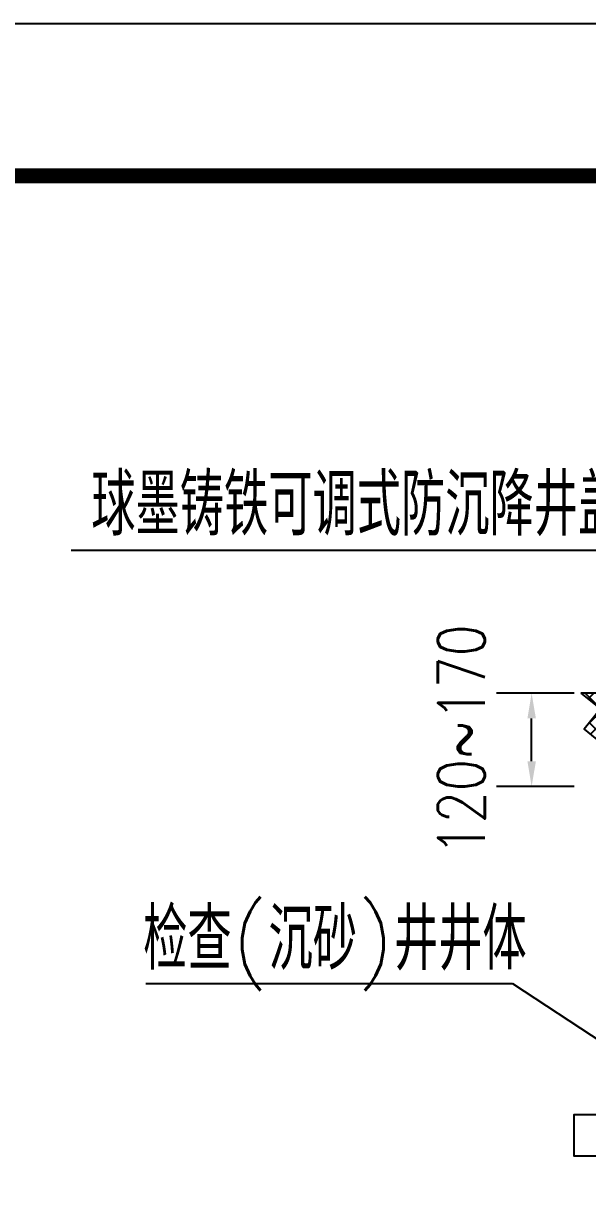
# Model space of a CAD drawing. Extents: x 422613 to 426483, y 3454133 to 3456790.
# Drawn here: x 424313.1 to 424331.61, y 3456030.34 to 3456068.66 of the extents above; entities that cross this region are included whole.
import ezdxf

# ---------------------------------------------------------------- set-up
doc = ezdxf.new("R2010")
doc.units = 0
doc.header["$LTSCALE"] = 0.5
doc.layers.get('0').update_dxf_attribs({"linetype": 'CONTINUOUS'})
for name, color, linetype in [('0000-填充', 187, 'CONTINUOUS'), ('0000-部件-井体部分', 7, 'CONTINUOUS'), ('0000-部件字体标注', 3, 'CONTINUOUS'), ('0000-部件线性标注', 2, 'CONTINUOUS'), ('TK', 7, 'CONTINUOUS'), ('TWT_TEXT', 7, 'CONTINUOUS'), ('ZDH', 1, 'CONTINUOUS')]:
    doc.layers.add(name, color=color, linetype=linetype)
doc.styles.add('_TCH_DIM', font='SIMPLEX', dxfattribs={"bigfont": 'GBCBIG'})
doc.styles.add('_TWT_DIM', font='SIMPLEX', dxfattribs={"width": 0.8, "height": 3.5, "bigfont": 'HZTXT'})

# ---------------------------------------------------------------- blocks, each defined once
blk = doc.blocks.new('*X52')
at = {"layer": '0000-填充', "color": 30}
for p, q in [((96602.97, 21770.1), (96603.02, 21770.15)), ((96724.12, 21651.77), (96605.83, 21770.15)), ((96607.95, 21766.1), (96612, 21770.15)), ((96608.94, 21749.14), (96629.97, 21770.15)), ((96609.63, 21740.85), (96638.95, 21770.15)), ((96612.93, 21762.1), (96620.99, 21770.15)), ((96614.62, 21736.86), (96647.94, 21770.15)), ((96724.12, 21660.75), (96614.81, 21770.15)), ((96615.27, 21710.58), (96674.89, 21770.15)), ((96616.34, 21720.63), (96665.91, 21770.15)), ((96618.47, 21704.8), (96683.87, 21770.15)), ((96619.37, 21732.63), (96656.92, 21770.15)), ((96620.39, 21670.81), (96719.81, 21770.15)), ((96621.68, 21699.03), (96692.86, 21770.15)), ((96724.12, 21669.73), (96623.78, 21770.15)), ((96624.88, 21693.26), (96701.84, 21770.15)), ((96628.09, 21687.48), (96710.82, 21770.15)), ((96724.12, 21678.72), (96632.76, 21770.15)), ((96724.12, 21687.7), (96641.74, 21770.15)), ((96724.12, 21696.69), (96650.71, 21770.15)), ((96726.13, 21703.66), (96659.69, 21770.15)), ((96735.11, 21703.66), (96668.67, 21770.15)), ((96744.09, 21703.66), (96677.64, 21770.15)), ((96753.06, 21703.66), (96686.62, 21770.15)), ((96762.04, 21703.66), (96695.6, 21770.15)), ((96771.02, 21703.66), (96704.57, 21770.15)), ((96718.23, 21765.47), (96713.55, 21770.15)), ((96621.36, 21662.8), (96718.78, 21760.15)), ((96627.5, 21659.96), (96727.77, 21760.15)), ((96633.64, 21657.12), (96736.75, 21760.15)), ((96639.79, 21654.29), (96745.74, 21760.15)), ((96645.93, 21651.45), (96754.72, 21760.15)), ((96652.07, 21648.61), (96762.18, 21758.63)), ((96774.87, 21708.78), (96723.54, 21760.15)), ((96774.87, 21717.77), (96732.52, 21760.15)), ((96774.87, 21726.75), (96741.5, 21760.15)), ((96762.56, 21748.06), (96750.47, 21760.15)), ((96762.22, 21757.38), (96759.45, 21760.15)), ((96710.28, 21647.66), (96608.91, 21749.1)), ((96719.25, 21647.66), (96612.91, 21754.08)), ((96660.11, 21647.66), (96762.49, 21749.96)), ((96725.13, 21703.66), (96767.66, 21746.15)), ((96734.12, 21703.66), (96774.87, 21744.39)), ((96774.87, 21735.73), (96764.46, 21746.15)), ((96774.87, 21744.72), (96773.44, 21746.15)), ((96743.1, 21703.66), (96774.87, 21735.41)), ((96692.32, 21647.66), (96616.96, 21723.08)), ((96701.3, 21647.66), (96618.77, 21730.25)), ((96752.08, 21703.66), (96774.87, 21726.43)), ((96683.34, 21647.66), (96615.15, 21715.9)), ((96761.07, 21703.66), (96774.87, 21717.45)), ((96770.05, 21703.66), (96774.87, 21708.48)), ((96674.37, 21647.66), (96619.98, 21702.09)), ((96669.09, 21647.66), (96724.12, 21702.65)), ((96678.07, 21647.66), (96724.12, 21693.67)), ((96665.39, 21647.66), (96627.5, 21685.58)), ((96687.06, 21647.66), (96724.12, 21684.7)), ((96641.7, 21653.4), (96621.66, 21673.45)), ((96656.41, 21647.66), (96624.58, 21679.52)), ((96696.04, 21647.66), (96724.12, 21675.72)), ((96625.02, 21661.11), (96618.74, 21667.39)), ((96705.02, 21647.66), (96724.12, 21666.74)), ((96714.01, 21647.66), (96724.12, 21657.77)), ((96722.99, 21647.66), (96724.12, 21648.79))]:
    blk.add_line(p, q, dxfattribs=at)
blk = doc.blocks.new('13424')
at = {"layer": '0000-部件-井体部分'}
blk.add_line((455343.36, 3437849.927), (455337.915, 3437849.927), dxfattribs=at)
blk.add_lwpolyline([(455337.915, 3437849.927), (455338.557, 3437849.412), (455338.02, 3437848.742), (455338.678, 3437848.214), (455338.439, 3437847.265), (455339.084, 3437846.103), (455338.584, 3437845.064), (455340.275, 3437844.282)], dxfattribs=at)
blk.add_lwpolyline([(455343.222, 3437834.741), (455337.692, 3437834.741), (455337.692, 3437836.104), (455343.222, 3437836.104)], close=True, dxfattribs=at)
at = {"layer": '0000-部件字体标注'}
for p, q in [((455348.198, 3437854.603), (455321.19, 3437854.603)), ((455323.648, 3437840.401), (455335.672, 3437840.401)), ((455335.672, 3437840.401), (455338.633, 3437838.456))]:
    blk.add_line(p, q, dxfattribs=at)
at = {"layer": '0000-部件线性标注'}
for p, q in [((455337.697, 3437849.927), (455335.146, 3437849.927)), ((455337.697, 3437846.863), (455335.146, 3437846.863))]:
    blk.add_line(p, q, dxfattribs=at)
at = {"layer": '0000-部件线性标注', "color": 2}
blk.add_line((455336.298, 3437847.692), (455336.298, 3437849.098), dxfattribs=at)
for points in [[(455336.16, 3437849.098), (455336.437, 3437849.098), (455336.298, 3437849.927)], [(455336.16, 3437847.692), (455336.437, 3437847.692), (455336.298, 3437846.863)]]:
    blk.add_solid(points, dxfattribs=at)
at = {"layer": '0000-填充', "color": 30, "xscale": 0.04608, "yscale": 0.04608, "zscale": 0.04608}
blk.add_blockref('*X52', (450886.453, 3436846.758), dxfattribs=at)
at = {"layer": '0000-部件字体标注', "insert": (455333.992, 3437848.395), "char_height": 1.536, "attachment_point": 5, "rotation": 90, "style": '_TWT_DIM'}
blk.add_mtext('120~170', dxfattribs=at)
at = {"layer": 'TWT_TEXT', "style": '_TCH_DIM'}
for s, p in [('球墨铸铁可调式防沉降井盖设施', (455321.853, 3437855.098)), ('检查(沉砂)井井体', (455323.556, 3437840.849))]:
    blk.add_text(s, height=2.016, dxfattribs=at).set_placement(p)
blk = doc.blocks.new('GeYuanFrame_84131745', base_point=(20.086, 4.526))
at = {"layer": 'TK'}
blk.add_lwpolyline([(20.086, 4.526), (20.086, 598.526), (861.086, 598.526), (861.086, 4.526)], close=True, dxfattribs=at)
at = {"layer": 'TK', "const_width": 1}
blk.add_lwpolyline([(45.086, 588.526), (851.086, 588.526), (851.086, 14.526), (45.086, 14.526)], close=True, dxfattribs=at)

msp = doc.modelspace()

# ---------------------------------------------------------------- block references
at = {"linetype": 'Continuous', "xscale": 0.5, "yscale": 0.5, "zscale": 0.5}
msp.add_blockref('GeYuanFrame_84131745', (424043.657, 3455771.662), dxfattribs=at)
at = {"layer": 'ZDH'}
msp.add_blockref('13424', (-31006.529, 18196.765), dxfattribs=at)

doc.saveas('drawing.dxf')
